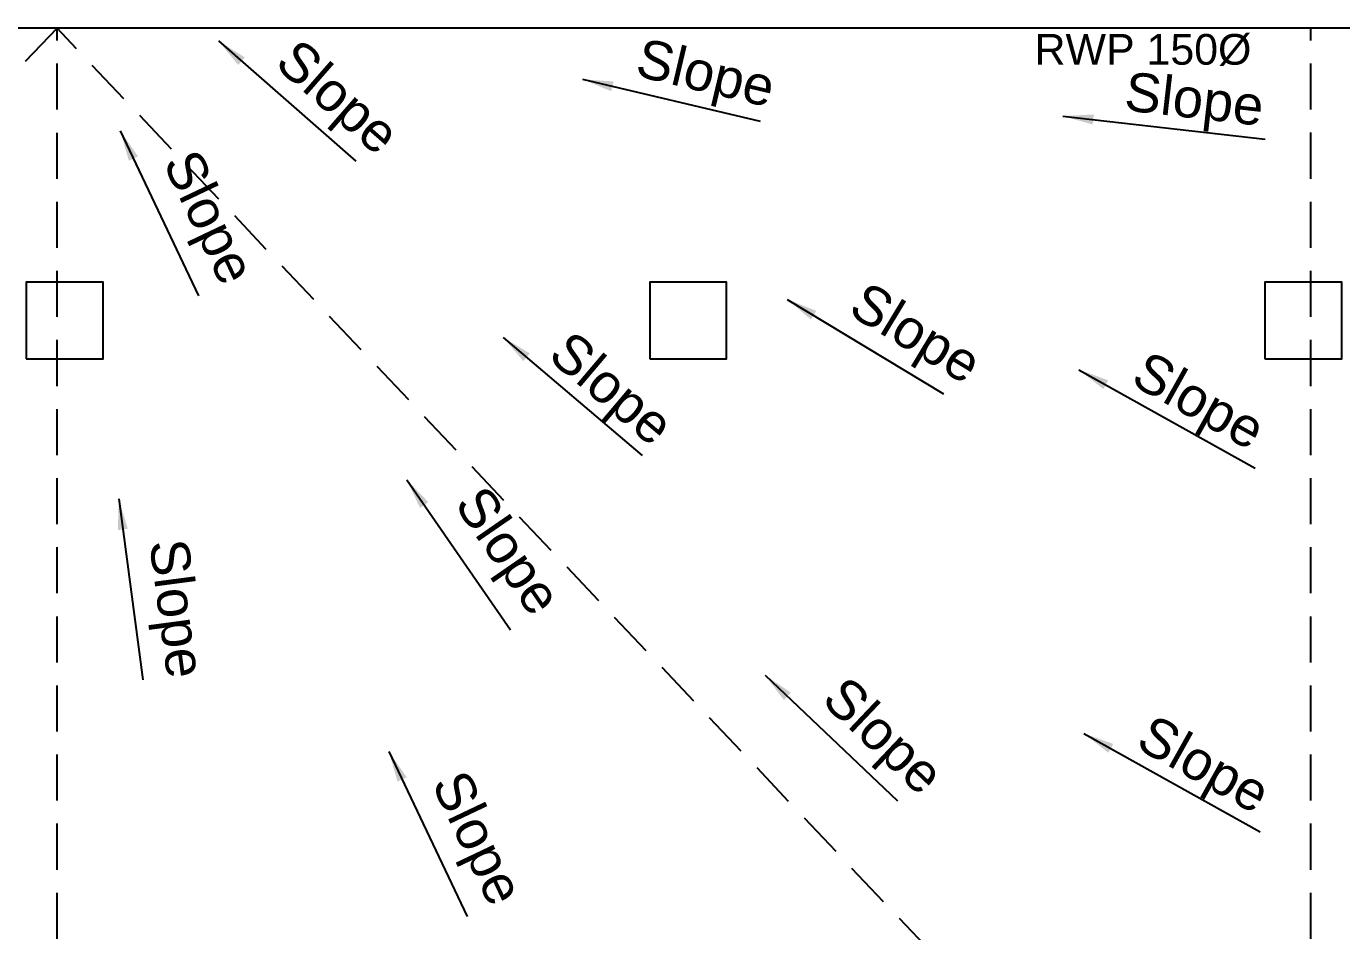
# Model space of a CAD drawing. Extents: x 7897917 to 8423973, y -6487334 to -6173396.
# Drawn here: x 8310140 to 8322995, y -6374547 to -6365703 of the extents above; entities that cross this region are included whole.
import ezdxf

# ---------------------------------------------------------------- set-up
doc = ezdxf.new("R2010")
doc.units = 0
doc.header["$LTSCALE"] = 600
doc.header["$MEASUREMENT"] = 0
doc.linetypes.add('HIDDEN', pattern=[0.375, 0.25, -0.125])
for name, color, linetype in [('A-text', 7, 'CONTINUOUS'), ('LA-column', 3, 'CONTINUOUS'), ('LINE', 8, 'CONTINUOUS'), ('RAINWATER PIPE', 53, 'CONTINUOUS'), ('Ridge', 53, 'CONTINUOUS'), ('S-Col-Hatch', 30, 'CONTINUOUS'), ('Valley', 7, 'CONTINUOUS')]:
    doc.layers.add(name, color=color, linetype=linetype)
doc.styles.add('ARIAL', font='arial.ttf')
doc.styles.add('ROMANS', font='romans.shx')
doc.dimstyles.new('MM', dxfattribs={"dimscale": 0, "dimtxt": 200, "dimasz": 150, "dimexe": 40, "dimexo": 50, "dimgap": 50, "dimtad": 1, "dimdec": 0, "dimzin": 0, "dimdsep": 46, "dimtxsty": 'ROMANS', "dimblk": 'OBLIQUE', "dimcen": 0.09, "dimdle": 40, "dimclrd": 5, "dimclre": 5, "dimclrt": 6, "dimadec": 0, "dimazin": 0, "dimtfac": 1, "dimtdec": 0, "dimtofl": 0, "dimtmove": 0, "dimatfit": 3, "dimfxl": 1, "dimfrac": 2, "dimtolj": 1, "dimtzin": 0, "dimarcsym": 0})

# ---------------------------------------------------------------- blocks, each defined once
blk = doc.blocks.new('A$C2D12074D')
at = {"layer": 'S-Col-Hatch', "linetype": 'Continuous'}
blk.add_lwpolyline([(-18048, 0), (0, 0), (0, -8590), (-18048, -8590)], close=True, dxfattribs=at)

msp = doc.modelspace()

# ---------------------------------------------------------------- linework, layer by layer
at = {"layer": 'LA-column', "color": 8, "elevation": 9.056}
for points in [[(8310140.125, -6368951.796), (8310890.125, -6368951.796), (8310890.125, -6368201.796), (8310140.125, -6368201.796)], [(8316233.126, -6368951.796), (8316983.126, -6368951.796), (8316983.126, -6368201.796), (8316233.126, -6368201.796)], [(8322244.626, -6368951.796), (8322994.626, -6368951.796), (8322994.626, -6368201.796), (8322244.626, -6368201.796)]]:
    msp.add_lwpolyline(points, close=True, dxfattribs=at)
at = {"layer": 'Ridge', "linetype": 'HIDDEN', "ltscale": 3}
for p, q in [((8310440.213, -6378666.894, 2.894), (8310440.213, -6365721.853, 2.894)), ((8322694.714, -6378666.876, 2.894), (8322694.714, -6365721.835, 2.894))]:
    msp.add_line(p, q, dxfattribs=at)
at = {"layer": 'Valley', "linetype": 'HIDDEN', "ltscale": 3, "elevation": 2.894}
msp.add_lwpolyline([(8322694.714, -6378666.876), (8310440.213, -6365721.835), (8297952.212, -6378666.918)], dxfattribs=at)

# ---------------------------------------------------------------- block references
at = {"layer": 'LINE'}
msp.add_blockref('A$C2D12074D', (8323594.714, -6357131.626, 20.206), dxfattribs=at)

# ---------------------------------------------------------------- texts
at = {"layer": 'A-text', "color": 0, "lineweight": 15, "style": 'ARIAL'}
for rotation, p in [(318.8321556, (8312553.979, -6366085.576, -14.326)), (346.7118512, (8316076.736, -6366183.51, -14.326)), (353.4694108, (8320859.231, -6366521.828, -14.326)), (295.4049874, (8311470.894, -6367033.841, -14.326)), (328.8670815, (8318157.231, -6368506.834, -14.326)), (319.6801988, (8315223.829, -6368942.345, -14.326)), (330.7902868, (8320917.905, -6369190.074, -14.326)), (304.5918701, (8314314.647, -6370372.108, -14.326)), (277.5602177, (8311341.436, -6370741.594, -14.326)), (316.4866613, (8317897.741, -6372299.345, -14.326)), (330.7902868, (8320966.306, -6372742.282, -14.326)), (295.4049874, (8314095.979, -6373097.848, -14.326))]:
    msp.add_text('Slope', height=380.16, rotation=rotation, dxfattribs=at).set_placement(p)
at = {"layer": 'RAINWATER PIPE', "color": 6, "style": 'ARIAL'}
msp.add_text('RWP 150%%C', height=300, dxfattribs=at).set_placement((8319993.213, -6366077.883, 19.908))

# ---------------------------------------------------------------- leaders
at = {"layer": 'A-text', "color": 0, "lineweight": 15}
for points in [[(8312017.829, -6365845.952, -14.326), (8313359.854, -6367019.477, -14.326)], [(8315575.519, -6366220.572, -14.326), (8317310.537, -6366630.334, -14.326)], [(8320269.018, -6366579.095, -14.326), (8322246.987, -6366805.526, -14.326)], [(8311058.617, -6366724.038, -14.326), (8311823.441, -6368334.391, -14.326)], [(8317576.828, -6368370.027, -14.326), (8319102.808, -6369291.754, -14.326)], [(8314800.661, -6368741.746, -14.326), (8316159.908, -6369895.28, -14.326)], [(8320427.481, -6369057.588, -14.326), (8322148.921, -6370020.052, -14.326)], [(8313858.196, -6370132.101, -14.326), (8314870.311, -6371599.69, -14.326)], [(8311043.929, -6370320.357, -14.326), (8311278.482, -6372087.609, -14.326)], [(8317360.166, -6372041.281, -14.326), (8318653.041, -6373268.745, -14.326)], [(8320475.882, -6372609.797, -14.326), (8322197.322, -6373572.26, -14.326)], [(8313683.702, -6372788.044, -14.326), (8314448.526, -6374398.398, -14.326)]]:
    msp.add_leader(points, dimstyle='MM', override={"dimscale": 1, "dimasz": 300, "dimtad": 0}, dxfattribs=at)

doc.saveas('drawing.dxf')
